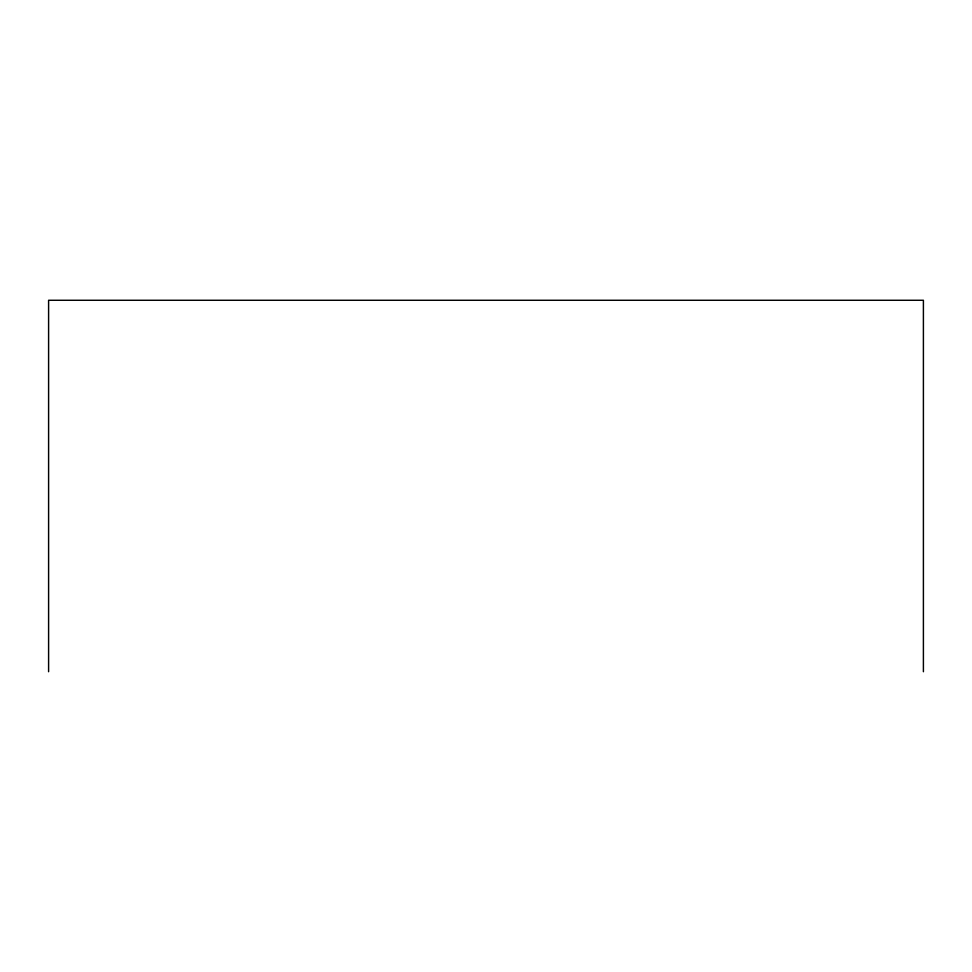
<?xml version="1.0" encoding="UTF-8"?>
<svg xmlns="http://www.w3.org/2000/svg" width="972" height="972" viewBox="0 0 972 972"><rect width="100%" height="100%" fill="white"/><g stroke="black" fill="none" stroke-linecap="round" stroke-linejoin="round"><path stroke-width="1.46" d="M923.4 671.725L923.4 300.275L48.6 300.275L48.6 671.725"/></g></svg>
